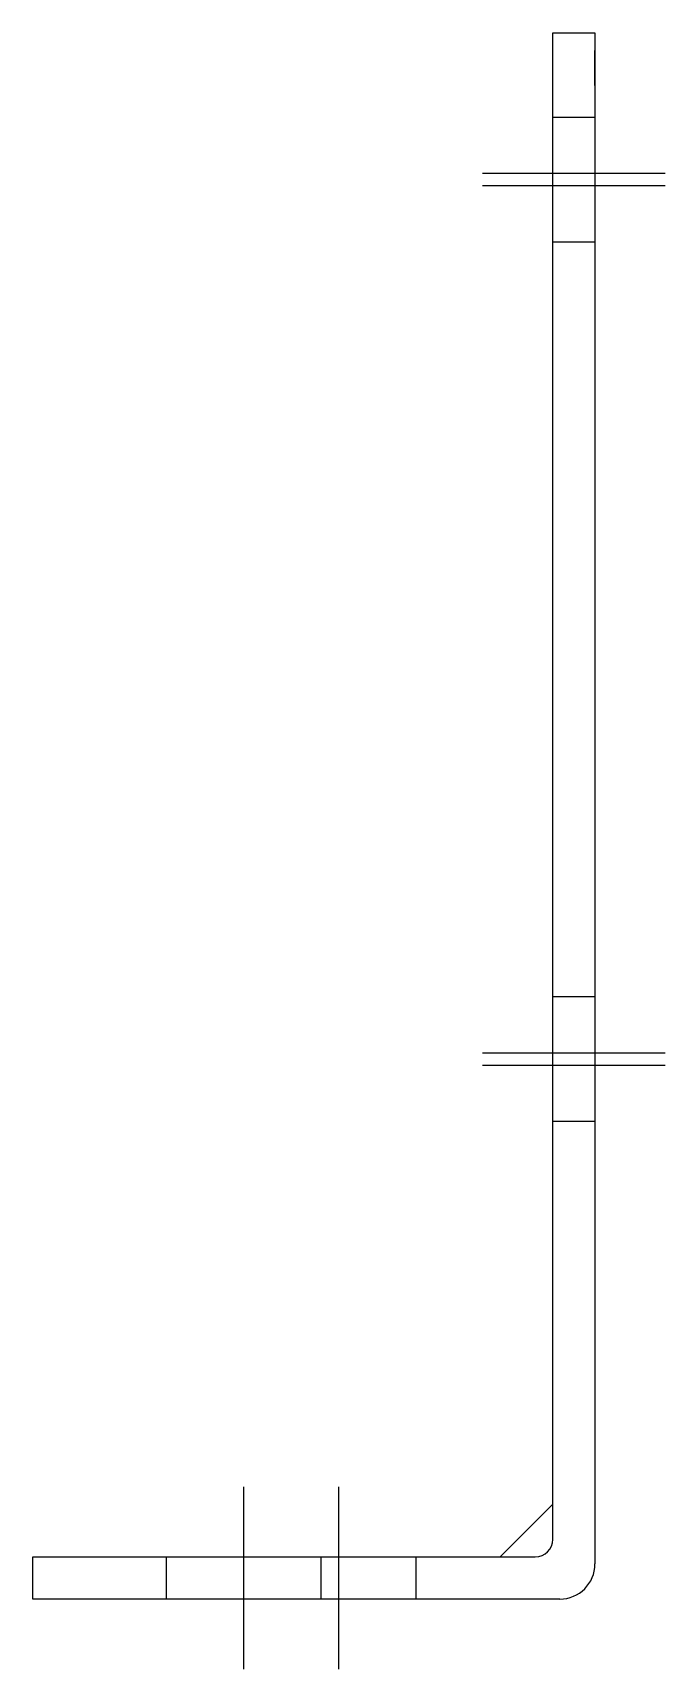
# Model space of a CAD drawing. Extents: x -19 to 104, y -28 to 519.
# Drawn here: x 0 to 18, y 291.64 to 338.24 of the extents above; entities that cross this region are included whole.
import ezdxf

# ---------------------------------------------------------------- set-up
doc = ezdxf.new("R2010")
doc.units = 0
doc.linetypes.add('CENTER', pattern=[50.8, 31.75, -6.35, 6.35, -6.35])
doc.linetypes.add('DASHED', pattern=[19.05, 12.7, -6.35])
doc.layers.get('0').update_dxf_attribs({"linetype": 'CONTINUOUS'})
doc.layers.add('CENTER', color=1, linetype='CONTINUOUS')

msp = doc.modelspace()

# ---------------------------------------------------------------- linework, layer by layer
at = {"color": 7, "linetype": 'CONTINUOUS'}
for p, q in [((14.8, 295.343), (14.8, 338.243)), ((14.8, 338.243), (16, 338.243)), ((16, 338.243), (16, 294.643)), ((16, 337.742), (16, 336.743)), ((16, 336.743), (16, 337.742)), ((13.3, 294.843), (14.8, 296.343)), ((14.8, 295.343), (14.8, 296.343)), ((0, 294.843), (3.8, 294.843)), ((0, 293.643), (0, 294.843)), ((3.8, 294.843), (8.2, 294.843)), ((3.8, 294.843), (3.8, 293.643)), ((8.2, 294.843), (13.3, 294.843)), ((8.2, 294.843), (8.2, 293.643)), ((13.3, 294.843), (14.3, 294.843)), ((3.8, 293.643), (0, 293.643)), ((8.2, 293.643), (3.8, 293.643)), ((15, 293.643), (8.2, 293.643))]:
    msp.add_line(p, q, dxfattribs=at)
at = {"color": 3, "linetype": 'DASHED'}
for p, q in [((14.8, 335.839), (16, 335.839)), ((14.8, 332.289), (16, 332.289)), ((14.8, 310.798), (16, 310.798)), ((14.8, 307.248), (16, 307.248)), ((10.9, 294.843), (10.9, 293.643))]:
    msp.add_line(p, q, dxfattribs=at)
at = {"color": 7, "linetype": 'CONTINUOUS'}
for centre, radius in [((14.3, 295.343), 0.5), ((15, 294.643), 1)]:
    msp.add_arc(centre, radius, 270, 0, dxfattribs=at)
at = {"layer": 'CENTER', "color": 1, "linetype": 'CENTER'}
for p, q in [((12.8, 334.243), (18, 334.243)), ((12.8, 333.894), (18, 333.894)), ((12.8, 309.193), (18, 309.193)), ((12.8, 308.843), (18, 308.843)), ((6, 296.843), (6, 291.643)), ((8.7, 296.843), (8.7, 291.643))]:
    msp.add_line(p, q, dxfattribs=at)

doc.saveas('drawing.dxf')
